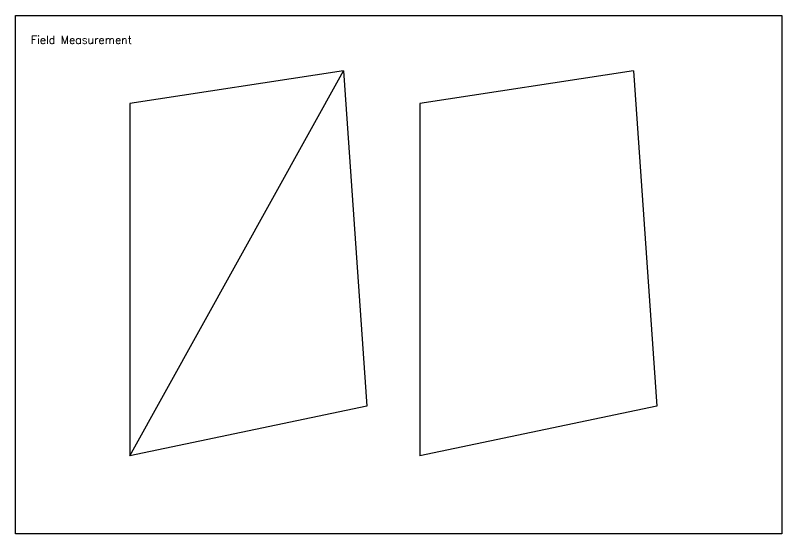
# Model space of a CAD drawing. Header units: inches. Extents: x -5096374 to -5070857, y -3259973 to -3243900.
# Drawn here: x -5093800 to -5092651, y -3254862 to -3254085 of the extents above; entities that cross this region are included whole.
import ezdxf

# ---------------------------------------------------------------- set-up
doc = ezdxf.new("R2010")
doc.units = ezdxf.units.IN
doc.header["$LTSCALE"] = 2
doc.header["$MEASUREMENT"] = 0
doc.layers.get('0').update_dxf_attribs({"linetype": 'CONTINUOUS'})
doc.styles.add('ROMANS', font='Romans.shx', dxfattribs={"width": 0.8})

msp = doc.modelspace()

# ---------------------------------------------------------------- linework, layer by layer
at = {"ltscale": 0.5}
for p, q in [((-5093628.4, -3254744.9), (-5093308.1, -3254167.8)), ((-5093308.1, -3254167.8), (-5093628.4, -3254216.9)), ((-5093308.1, -3254167.8), (-5093273.1, -3254670.6)), ((-5092873.6, -3254167.8), (-5093193.9, -3254216.9)), ((-5092873.6, -3254167.8), (-5092838.6, -3254670.6)), ((-5093628.4, -3254216.9), (-5093628.4, -3254744.9)), ((-5093193.9, -3254216.9), (-5093193.9, -3254744.9)), ((-5093273.1, -3254670.6), (-5093628.4, -3254744.9)), ((-5092838.6, -3254670.6), (-5093193.9, -3254744.9))]:
    msp.add_line(p, q, dxfattribs=at)
msp.add_lwpolyline([(-5093800.2, -3254084.9), (-5092651.2, -3254084.9), (-5092651.2, -3254861.6), (-5093800.2, -3254861.6)], close=True, dxfattribs=at)

# ---------------------------------------------------------------- texts
at = {"ltscale": 0.5, "insert": (-5093776.8, -3254115.6), "char_height": 12, "attachment_point": 1, "style": 'ROMANS'}
msp.add_mtext_dynamic_manual_height_columns('{\\W1;Field Measurement}', width=198.14, gutter_width=30, heights=[0], dxfattribs=at)

doc.saveas('drawing.dxf')
